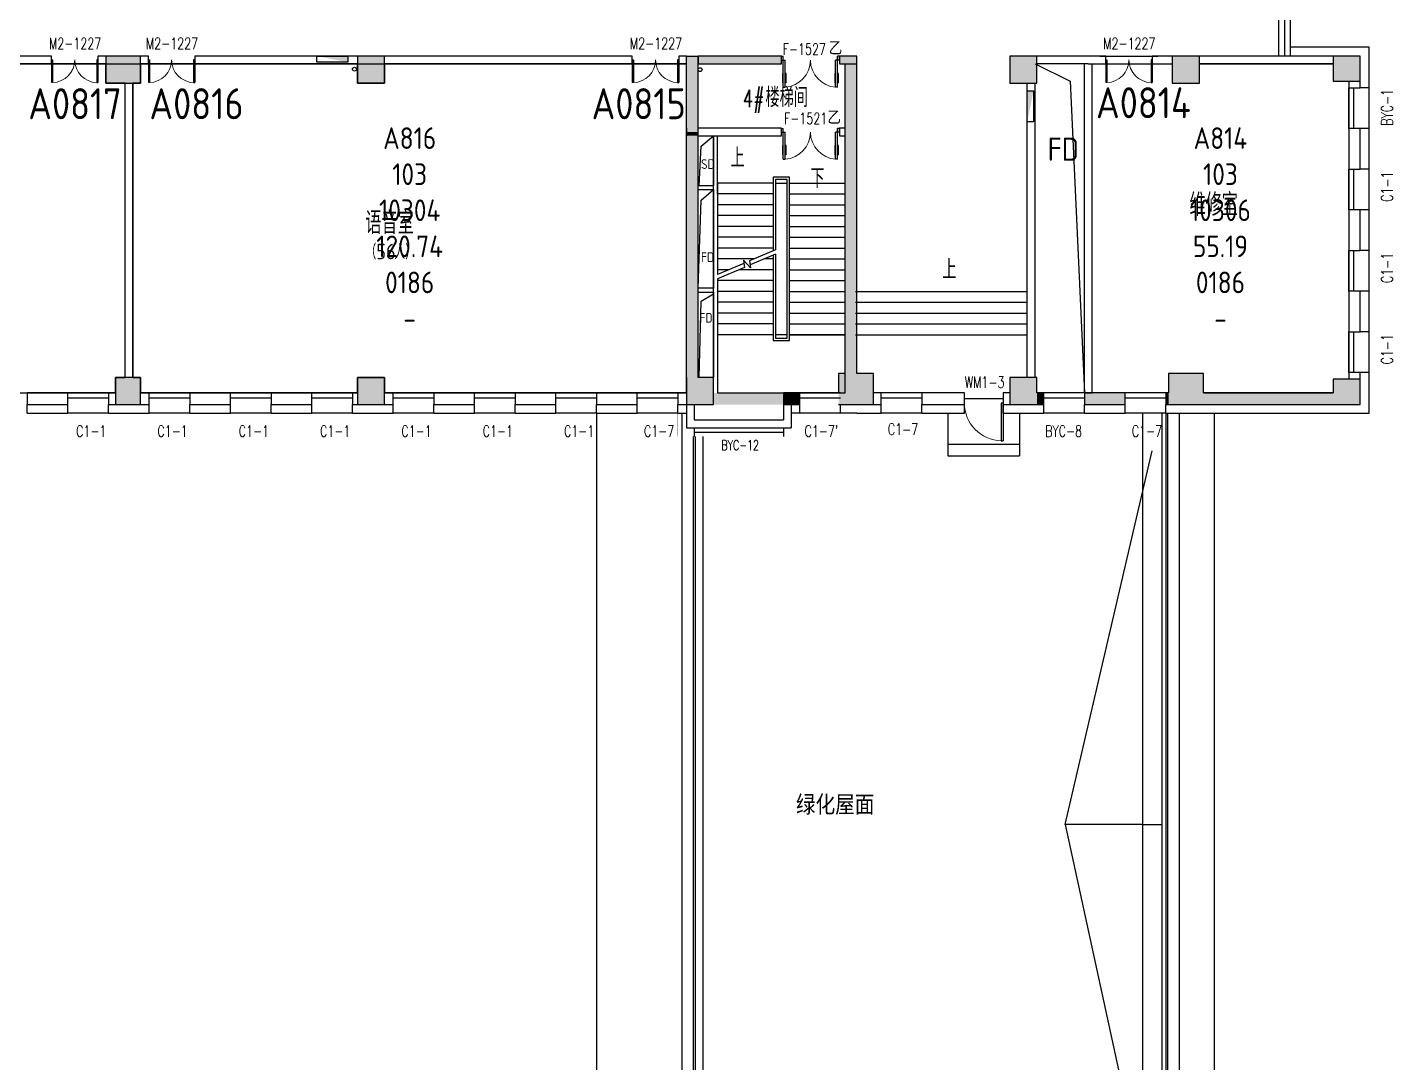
# Model space of a CAD drawing. Extents: x 1136392 to 1212190, y 313528 to 416301.
# Drawn here: x 1176928 to 1212190, y 366664 to 393407 of the extents above; entities that cross this region are included whole.
import ezdxf
from ezdxf.enums import TextEntityAlignment as Align

# ---------------------------------------------------------------- set-up
doc = ezdxf.new("R2010")
doc.units = 0
doc.header["$LTSCALE"] = 1000
doc.header["$MEASUREMENT"] = 0
for name, color, linetype in [('body', 30, 'Continuous'), ('name', 1, 'Continuous'), ('RM$', 5, 'Continuous'), ('RM$TXT', 5, 'Continuous'), ('消防', 222, 'Continuous')]:
    doc.layers.add(name, color=color, linetype=linetype)
doc.styles.add('-宋体', font='GBENOR.shx', dxfattribs={"bigfont": 'GBCBIG.shx'})
doc.styles.add('_TCH_DIM', font='SIMPLEX', dxfattribs={"bigfont": 'GBCBIG'})
doc.styles.add('_TCH_WINDOW', font='txt.shx', dxfattribs={"height": 3.5, "bigfont": 'hztxt.shx'})
doc.styles.get("Standard").update_dxf_attribs({"font": 'gbenor.shx', "bigfont": 'gbcbig.shx'})

# ---------------------------------------------------------------- blocks, each defined once
blk = doc.blocks.new('cde')
at = {"layer": '消防'}
blk.add_hatch(color=256, dxfattribs=at).paths.add_polyline_path([(-873427, -271674), (-874227, -271674), (-873427, -271834)])
blk.add_lwpolyline([(-874227, -271674), (-873427, -271674), (-873427, -271834), (-874227, -271834)], close=True, dxfattribs=at)
blk = doc.blocks.new('fw1')
at = {"layer": 'body'}
for p, q in [((2130576, 441599), (2130896, 441870)), ((2130523, 440580), (2130576, 441599)), ((2130896, 440580), (2130496, 440580)), ((2130576, 440209), (2130896, 440480)), ((2130497, 437930), (2130576, 440209)), ((2130523, 435630), (2130576, 437595)), ((2130576, 437595), (2130896, 437790)), ((2130897, 435630), (2130497, 435630)), ((2130897, 435630), (2130497, 435630))]:
    blk.add_line(p, q, dxfattribs=at)
for points in [[(2130496, 441870), (2130896, 441870), (2130896, 440580), (2130496, 440580)], [(2130496, 440480), (2130896, 440480), (2130896, 437930), (2130497, 437930)], [(2130497, 437830), (2130896, 437830), (2130896, 435630), (2130497, 435630)]]:
    blk.add_lwpolyline(points, close=True, dxfattribs=at)
at = {"layer": 'name', "style": '-宋体'}
for s, p in [('SD', (2130570, 441014)), ('FD', (2130570, 438610)), ('FD', (2130531, 437042))]:
    blk.add_text(s, height=250, dxfattribs=at).set_placement(p)
blk = doc.blocks.new('$WINLIB2D$00000004')
for p, q in [((-0.5, 0.5), (0.5, 0.5)), ((-0.5, 0.241), (0.5, 0.241)), ((-0.5, -0.5), (0.5, -0.5))]:
    blk.add_line(p, q)
blk = doc.blocks.new('$DorLib2D$00000002')
for p, q in [((-0.5, 0), (-0.5, 0.4875)), ((-0.475, 0.4875), (-0.5, 0.4875)), ((-0.475, 0), (-0.475, 0.4875)), ((0.475, 0), (0.475, 0.4875)), ((0.475, 0.4875), (0.5, 0.4875)), ((0.5, 0), (0.5, 0.4875)), ((-0.5, 0), (-0.475, 0)), ((0.5, 0), (0.475, 0))]:
    blk.add_line(p, q)
at = {"lineweight": 13}
for centre, start, end in [((-0.4875, 0), 0, 88.53072), ((0.4875, 0), 91.46928, 180)]:
    blk.add_arc(centre, 0.4875, start, end, dxfattribs=at)
blk = doc.blocks.new('$DorLib2D$00000001')
for p, q in [((0.45, 0.975), (0.5, 0.975)), ((0.45, 0), (0.45, 0.975)), ((0.5, 0), (0.5, 0.975)), ((0.5, 0), (0.45, 0))]:
    blk.add_line(p, q)
at = {"lineweight": 13}
blk.add_arc((0.475, 0), 0.975, 91.4693, 180, dxfattribs=at)
blk = doc.blocks.new('$DorLib2D$00000011')
for p, q in [((-0.467, 0.471), (-0.467, -0.062)), ((-0.467, 0.471), (-0.433, 0.471)), ((-0.433, 0.471), (-0.433, 0.004)), ((0.433, 0.471), (0.433, 0.004)), ((0.467, 0.471), (0.433, 0.471)), ((0.467, 0.471), (0.467, -0.062)), ((-0.483, 0.396), (-0.467, 0.396)), ((-0.417, 0.396), (-0.433, 0.396)), ((0.417, 0.396), (0.433, 0.396)), ((0.483, 0.396), (0.467, 0.396)), ((-0.5, 0.004), (-0.433, 0.004)), ((-0.5, 0.004), (-0.5, -0.062)), ((-0.483, 0.235), (-0.467, 0.235)), ((-0.417, 0.235), (-0.433, 0.235)), ((0.417, 0.235), (0.433, 0.235)), ((0.5, 0.004), (0.433, 0.004)), ((0.483, 0.235), (0.467, 0.235)), ((0.5, 0.004), (0.5, -0.062)), ((-0.5, -0.062), (-0.467, -0.062)), ((0.5, -0.062), (0.467, -0.062))]:
    blk.add_line(p, q)
at = {"lineweight": 13}
for p, q in [((-0.483, 0.396), (-0.483, 0.235)), ((-0.417, 0.396), (-0.417, 0.235)), ((0.417, 0.396), (0.417, 0.235)), ((0.483, 0.396), (0.483, 0.235))]:
    blk.add_line(p, q, dxfattribs=at)
for centre, start, end in [((-0.467, 0.004), 0, 85.904), ((0.467, 0.004), 94.096, 180)]:
    blk.add_arc(centre, 0.467, start, end, dxfattribs=at)

msp = doc.modelspace()

# ---------------------------------------------------------------- hatches: boundary and pattern name
at = {"layer": 'body'}
for points in [[(1178953, 391964), (1179853, 391964), (1179853, 392664), (1178953, 392664)], [(1185453, 391964), (1186153, 391964), (1186153, 392664), (1185453, 392664)], [(1193953, 390704), (1194253, 390704), (1194253, 392664), (1193953, 392664)], [(1194253, 392464), (1196403, 392464), (1196403, 392664), (1194253, 392664)], [(1198353, 392664), (1197903, 392664), (1197903, 392464), (1198353, 392464)], [(1198053, 384465), (1198353, 384465), (1198353, 392464), (1198053, 392464)], [(1202303, 391964), (1203003, 391964), (1203003, 392664), (1202303, 392664)], [(1206494, 391964), (1207203, 391964), (1207203, 392664), (1206494, 392664)], [(1210653, 392015), (1211353, 392015), (1211353, 392664), (1210653, 392664)], [(1193953, 390604), (1194253, 390604), (1194253, 390704), (1193953, 390704)], [(1193953, 384364), (1194253, 384364), (1194253, 390604), (1193953, 390604)], [(1179203, 383664), (1179853, 383664), (1179853, 384364), (1179203, 384364)], [(1185453, 383664), (1186153, 383664), (1186153, 384364), (1185453, 384364)], [(1193953, 383664), (1194653, 383664), (1194653, 384364), (1193953, 384364)], [(1197878, 383664), (1198778, 383664), (1198778, 384465), (1197878, 384465)], [(1202303, 383664), (1203003, 383664), (1203003, 384364), (1202303, 384364)], [(1206403, 383664), (1207303, 383664), (1207303, 384465), (1206403, 384465)], [(1210653, 383664), (1211353, 383664), (1211353, 384315), (1210653, 384315)], [(1196453, 383964), (1194553, 383964), (1194553, 383664), (1196453, 383664)], [(1196453, 383665), (1196878, 383665), (1196878, 383965), (1196453, 383965)], [(1203003, 383965), (1203003, 383664), (1203178, 383664), (1203178, 383965)], [(1204228, 383664), (1205278, 383664), (1205278, 383965), (1204228, 383965)], [(1206403, 383664), (1206403, 383965), (1206328, 383965), (1206328, 383664)], [(1210653, 383664), (1210653, 383965), (1207303, 383965), (1207303, 383664)]]:
    msp.add_hatch(color=256, dxfattribs=at).paths.add_polyline_path(points)

# ---------------------------------------------------------------- linework, layer by layer
for p, q in [((1209253, 392664), (1209253, 395065)), ((1209403, 392664), (1209403, 395065)), ((1209553, 392664), (1209553, 395065)), ((1211578, 392890), (1209553, 392890)), ((1211578, 391840), (1211578, 392890)), ((1177553, 392664), (1171503, 392664)), ((1171503, 392464), (1177553, 392464)), ((1177553, 392464), (1177553, 392664)), ((1178953, 392664), (1178753, 392664)), ((1178753, 392664), (1178753, 392464)), ((1178753, 392464), (1178953, 392464)), ((1179853, 392664), (1178953, 392664)), ((1178953, 392664), (1178953, 391964)), ((1180054, 392664), (1179853, 392664)), ((1179853, 391964), (1179853, 392664)), ((1179853, 392464), (1180054, 392464)), ((1180054, 392464), (1180054, 392664)), ((1185453, 392664), (1181254, 392664)), ((1181254, 392664), (1181254, 392464)), ((1181254, 392464), (1185453, 392464)), ((1186153, 392664), (1185453, 392664)), ((1185453, 392664), (1185453, 391964)), ((1192553, 392664), (1186153, 392664)), ((1186153, 391964), (1186153, 392664)), ((1186153, 392464), (1192553, 392464)), ((1192553, 392464), (1192553, 392664)), ((1193953, 392664), (1193753, 392664)), ((1193753, 392664), (1193753, 392464)), ((1193753, 392464), (1193953, 392464)), ((1193953, 392464), (1193953, 392664)), ((1193953, 390704), (1193953, 392664)), ((1193953, 392664), (1194253, 392664)), ((1194253, 390704), (1194253, 392664)), ((1196403, 392664), (1194253, 392664)), ((1194253, 392664), (1194253, 392464)), ((1194253, 392464), (1196403, 392464)), ((1196403, 392464), (1196403, 392664)), ((1198353, 392664), (1197903, 392664)), ((1197903, 392664), (1197903, 392464)), ((1197903, 392464), (1198353, 392464)), ((1198053, 384465), (1198053, 392464)), ((1198053, 392464), (1198353, 392464)), ((1198353, 392464), (1198353, 392664)), ((1198353, 384465), (1198353, 392464)), ((1203003, 392664), (1202303, 392664)), ((1202303, 392664), (1202303, 391964)), ((1202953, 392464), (1203862, 392019)), ((1204328, 392664), (1203003, 392664)), ((1203003, 391964), (1203003, 392664)), ((1204328, 392464), (1203003, 392464)), ((1204228, 383965), (1204228, 392464)), ((1204778, 392664), (1204328, 392664)), ((1204328, 392464), (1204778, 392464)), ((1204428, 383965), (1204428, 392464)), ((1204778, 392464), (1204778, 392664)), ((1206494, 392664), (1205978, 392664)), ((1205978, 392664), (1205978, 392464)), ((1205978, 392464), (1206494, 392464)), ((1207203, 392664), (1206494, 392664)), ((1206494, 392664), (1206494, 391964)), ((1209253, 392664), (1207203, 392664)), ((1207203, 391964), (1207203, 392664)), ((1209253, 392464), (1207203, 392464)), ((1210653, 392664), (1209253, 392664)), ((1210653, 392464), (1209253, 392464)), ((1211353, 392664), (1210653, 392664)), ((1210653, 392664), (1210653, 392015)), ((1211353, 392015), (1211353, 392664)), ((1178953, 391964), (1179853, 391964)), ((1179453, 384364), (1179453, 391964)), ((1179653, 384364), (1179653, 391964)), ((1185453, 391964), (1186153, 391964)), ((1202303, 391964), (1203003, 391964)), ((1202753, 384364), (1202753, 391964)), ((1202953, 384364), (1202953, 391964)), ((1203862, 392019), (1204228, 383965)), ((1206494, 391964), (1207203, 391964)), ((1210653, 392015), (1211353, 392015)), ((1211053, 392015), (1211053, 391840)), ((1211053, 391840), (1211353, 391840)), ((1211353, 391840), (1211353, 392015)), ((1211578, 391840), (1211353, 391840)), ((1193953, 390804), (1193953, 390804)), ((1193953, 390804), (1193953, 390604)), ((1193953, 390604), (1193953, 390704)), ((1196403, 390804), (1194253, 390804)), ((1194253, 390604), (1194253, 390704)), ((1196403, 390604), (1196403, 390804)), ((1198053, 390804), (1197903, 390804)), ((1197903, 390804), (1197903, 390604)), ((1198053, 390604), (1198053, 390804)), ((1211353, 390790), (1211053, 390790)), ((1211053, 390790), (1211053, 389740)), ((1211353, 389740), (1211353, 390790)), ((1211578, 390790), (1211353, 390790)), ((1211578, 389740), (1211578, 390790)), ((1193953, 384364), (1193953, 390604)), ((1193953, 390604), (1193953, 390604)), ((1194253, 384364), (1194253, 390604)), ((1194253, 390604), (1196403, 390604)), ((1194653, 383965), (1194653, 390604)), ((1194753, 389104), (1194753, 390604)), ((1194753, 389104), (1194753, 390604)), ((1197903, 390604), (1198053, 390604)), ((1211053, 389740), (1211353, 389740)), ((1211578, 389740), (1211353, 389740)), ((1194753, 389384), (1194753, 387020)), ((1196193, 389384), (1194753, 389384)), ((1196613, 389534), (1196193, 389534)), ((1196193, 389534), (1196193, 387632)), ((1196553, 389474), (1196253, 389474)), ((1196253, 389474), (1196253, 387658)), ((1196253, 389384), (1196253, 387658)), ((1196253, 389384), (1196553, 389384)), ((1196553, 385374), (1196553, 389474)), ((1196553, 385464), (1196553, 389384)), ((1196613, 385314), (1196613, 389534)), ((1196613, 389384), (1198053, 389384)), ((1198053, 385464), (1198053, 389384)), ((1196193, 389104), (1194753, 389104)), ((1196613, 389104), (1198053, 389104)), ((1196193, 388824), (1194753, 388824)), ((1196613, 388824), (1198053, 388824)), ((1211353, 388690), (1211053, 388690)), ((1211053, 388690), (1211053, 387640)), ((1211353, 387640), (1211353, 388690)), ((1211578, 388690), (1211353, 388690)), ((1211578, 387640), (1211578, 388690)), ((1196193, 388544), (1194753, 388544)), ((1196193, 388264), (1194753, 388264)), ((1196613, 388544), (1198053, 388544)), ((1196613, 388264), (1198053, 388264)), ((1196193, 387984), (1194753, 387984)), ((1196613, 387984), (1198053, 387984)), ((1196193, 387704), (1194753, 387704)), ((1196253, 387658), (1195579, 387371)), ((1196253, 387549), (1195593, 387268)), ((1196193, 387523), (1196193, 385314)), ((1196253, 387549), (1196253, 385464)), ((1196253, 387549), (1196253, 385374)), ((1196613, 387704), (1198053, 387704)), ((1211053, 387640), (1211353, 387640)), ((1211578, 387640), (1211353, 387640)), ((1195705, 387424), (1194753, 387424)), ((1195432, 387308), (1194753, 387020)), ((1195446, 387206), (1194753, 386911)), ((1195604, 387194), (1195420, 387391)), ((1195420, 387391), (1195446, 387206)), ((1195579, 387371), (1195604, 387194)), ((1196193, 387424), (1195961, 387424)), ((1196613, 387424), (1198053, 387424)), ((1195046, 387144), (1194753, 387144)), ((1194753, 386911), (1194753, 385464)), ((1196193, 386864), (1194753, 386864)), ((1196193, 387144), (1195302, 387144)), ((1196613, 387144), (1198053, 387144)), ((1196613, 386864), (1198053, 386864)), ((1196193, 386584), (1194753, 386584)), ((1196613, 386584), (1198053, 386584)), ((1198318, 386585), (1202753, 386585)), ((1211353, 386590), (1211053, 386590)), ((1211053, 386590), (1211053, 385540)), ((1211353, 385540), (1211353, 386590)), ((1211578, 386590), (1211353, 386590)), ((1211578, 385540), (1211578, 386590)), ((1196193, 386304), (1194753, 386304)), ((1196613, 386304), (1198053, 386304)), ((1198318, 386305), (1202753, 386305)), ((1196193, 386024), (1194753, 386024)), ((1196613, 386024), (1198053, 386024)), ((1198318, 386025), (1202753, 386025)), ((1196193, 385744), (1194753, 385744)), ((1196193, 385464), (1194753, 385464)), ((1194753, 385464), (1194753, 383964)), ((1196193, 385464), (1194753, 385464)), ((1196553, 385464), (1196253, 385464)), ((1196613, 385744), (1198053, 385744)), ((1196613, 385464), (1198053, 385464)), ((1198053, 385464), (1196613, 385464)), ((1198053, 383964), (1198053, 385464)), ((1198318, 385745), (1202753, 385745)), ((1198318, 385465), (1202753, 385465)), ((1211053, 385540), (1211353, 385540)), ((1211578, 385540), (1211353, 385540)), ((1196193, 385314), (1196613, 385314)), ((1196253, 385374), (1196553, 385374)), ((1179853, 384364), (1179203, 384364)), ((1179203, 384364), (1179203, 383664)), ((1179853, 383664), (1179853, 384364)), ((1186153, 384364), (1185453, 384364)), ((1185453, 384364), (1185453, 383664)), ((1186153, 383664), (1186153, 384364)), ((1193953, 384364), (1193953, 383664)), ((1194653, 384364), (1194253, 384364)), ((1194653, 383664), (1194653, 384364)), ((1198053, 384465), (1197878, 384465)), ((1197878, 384465), (1197878, 383965)), ((1198778, 384465), (1198353, 384465)), ((1198778, 383664), (1198778, 384465)), ((1203003, 384364), (1202303, 384364)), ((1202303, 384364), (1202303, 383664)), ((1203003, 383965), (1203003, 384364)), ((1207303, 384465), (1206403, 384465)), ((1206403, 384465), (1206403, 383965)), ((1207303, 383965), (1207303, 384465)), ((1211353, 384490), (1211053, 384490)), ((1211053, 384490), (1211053, 384315)), ((1211353, 384315), (1211353, 384490)), ((1211578, 384490), (1211353, 384490)), ((1211578, 383440), (1211578, 384490)), ((1211353, 384315), (1210653, 384315)), ((1210653, 384315), (1210653, 383965)), ((1211353, 383664), (1211353, 384315)), ((1177978, 383965), (1176928, 383965)), ((1176928, 383965), (1176928, 383664)), ((1176928, 383664), (1177978, 383664)), ((1176928, 383440), (1176928, 383664)), ((1177978, 383664), (1177978, 383965)), ((1177978, 383440), (1177978, 383664)), ((1179203, 383965), (1179028, 383965)), ((1179028, 383965), (1179028, 383664)), ((1179028, 383664), (1179203, 383664)), ((1179028, 383440), (1179028, 383664)), ((1179203, 383664), (1179853, 383664)), ((1180078, 383965), (1179853, 383965)), ((1179853, 383664), (1180078, 383664)), ((1180078, 383664), (1180078, 383965)), ((1180078, 383440), (1180078, 383664)), ((1182178, 383965), (1181128, 383965)), ((1181128, 383965), (1181128, 383664)), ((1181128, 383664), (1182178, 383664)), ((1181128, 383440), (1181128, 383664)), ((1182178, 383664), (1182178, 383965)), ((1182178, 383440), (1182178, 383664)), ((1184278, 383965), (1183228, 383965)), ((1183228, 383965), (1183228, 383664)), ((1183228, 383664), (1184278, 383664)), ((1183228, 383440), (1183228, 383664)), ((1184278, 383664), (1184278, 383965)), ((1184278, 383440), (1184278, 383664)), ((1185453, 383965), (1185328, 383965)), ((1185328, 383965), (1185328, 383664)), ((1185328, 383664), (1185453, 383664)), ((1185328, 383440), (1185328, 383664)), ((1185453, 383664), (1186153, 383664)), ((1186378, 383965), (1186153, 383965)), ((1186153, 383664), (1186378, 383664)), ((1186378, 383664), (1186378, 383965)), ((1186378, 383440), (1186378, 383664)), ((1188478, 383965), (1187428, 383965)), ((1187428, 383965), (1187428, 383664)), ((1187428, 383664), (1188478, 383664)), ((1187428, 383440), (1187428, 383664)), ((1188478, 383664), (1188478, 383965)), ((1188478, 383440), (1188478, 383664)), ((1190578, 383965), (1189528, 383965)), ((1189528, 383965), (1189528, 383664)), ((1189528, 383664), (1190578, 383664)), ((1189528, 383440), (1189528, 383664)), ((1190578, 383664), (1190578, 383965)), ((1190578, 383440), (1190578, 383664)), ((1192678, 383965), (1191628, 383965)), ((1191628, 383965), (1191628, 383664)), ((1191628, 383664), (1192678, 383664)), ((1191628, 383440), (1191628, 383664)), ((1192678, 383664), (1192678, 383965)), ((1192678, 383440), (1192678, 383664)), ((1193953, 383965), (1193728, 383965)), ((1193728, 383965), (1193728, 383664)), ((1193728, 383664), (1193953, 383664)), ((1193728, 383440), (1193728, 383664)), ((1193953, 383664), (1193953, 383065)), ((1193953, 383664), (1194653, 383664)), ((1194153, 383664), (1194153, 383265)), ((1194753, 383964), (1198053, 383964)), ((1196878, 383965), (1196453, 383965)), ((1196453, 383965), (1196453, 383665)), ((1196453, 383665), (1196878, 383665)), ((1196453, 383665), (1196453, 383265)), ((1196653, 383665), (1196653, 383065)), ((1196878, 383665), (1196878, 383965)), ((1196878, 383440), (1196878, 383665)), ((1197878, 383664), (1198778, 383664)), ((1197878, 383665), (1197878, 383664)), ((1197928, 383440), (1197928, 383664)), ((1198978, 383965), (1198778, 383965)), ((1198778, 383664), (1198978, 383664)), ((1198978, 383664), (1198978, 383965)), ((1198978, 383440), (1198978, 383664)), ((1201128, 383965), (1200028, 383965)), ((1200028, 383965), (1200028, 383664)), ((1200028, 383664), (1201128, 383664)), ((1200028, 383440), (1200028, 383664)), ((1201128, 383664), (1201128, 383965)), ((1201128, 383815), (1202128, 383815)), ((1201128, 383440), (1201128, 383664)), ((1202303, 383965), (1202128, 383965)), ((1202128, 383965), (1202128, 383664)), ((1202128, 383664), (1202303, 383664)), ((1202128, 383440), (1202128, 383664)), ((1202303, 383664), (1202303, 383664)), ((1202303, 383664), (1203003, 383664)), ((1203178, 383965), (1203003, 383965)), ((1203003, 383664), (1203178, 383664)), ((1203178, 383664), (1203178, 383965)), ((1203178, 383440), (1203178, 383664)), ((1204228, 383965), (1204428, 383965)), ((1205278, 383965), (1204228, 383965)), ((1204228, 383965), (1204228, 383664)), ((1204228, 383664), (1205278, 383664)), ((1204228, 383440), (1204228, 383664)), ((1205278, 383664), (1205278, 383965)), ((1205278, 383440), (1205278, 383664)), ((1206403, 383965), (1206328, 383965)), ((1206328, 383965), (1206328, 383664)), ((1206328, 383664), (1206403, 383664)), ((1206328, 383440), (1206328, 383664)), ((1206403, 383664), (1206403, 383664)), ((1206403, 383664), (1207303, 383664)), ((1207303, 383965), (1210653, 383965)), ((1207303, 383664), (1207303, 383664)), ((1207303, 383664), (1210653, 383664)), ((1210653, 383664), (1211353, 383664)), ((1176928, 383440), (1177978, 383440)), ((1179028, 383440), (1179553, 383440)), ((1179253, 383440), (1180078, 383440)), ((1181128, 383440), (1182178, 383440)), ((1183228, 383440), (1184278, 383440)), ((1185328, 383440), (1186003, 383440)), ((1186003, 383440), (1186378, 383440)), ((1187428, 383440), (1188478, 383440)), ((1189528, 383440), (1190578, 383440)), ((1191628, 383440), (1191628, 342265)), ((1191628, 383440), (1192678, 383440)), ((1193728, 383440), (1193953, 383440)), ((1193828, 383440), (1193828, 343090)), ((1196878, 383440), (1196653, 383440)), ((1198353, 383440), (1197928, 383440)), ((1198353, 383440), (1198978, 383440)), ((1200028, 383440), (1201128, 383440)), ((1200703, 383440), (1200703, 382340)), ((1202128, 383440), (1203003, 383440)), ((1202553, 383440), (1202553, 382340)), ((1202653, 383440), (1203178, 383440)), ((1204228, 383440), (1205278, 383440)), ((1205728, 383440), (1205728, 362440)), ((1206228, 383440), (1206228, 362440)), ((1206328, 383440), (1206328, 362440)), ((1206328, 383440), (1206853, 383440)), ((1206378, 383440), (1206378, 362440)), ((1206678, 383440), (1206678, 362440)), ((1206853, 383440), (1211578, 383440)), ((1207578, 383440), (1207578, 361240)), ((1193953, 383065), (1196653, 383065)), ((1194153, 383265), (1196453, 383265)), ((1194153, 383065), (1194153, 382840)), ((1194153, 382952), (1196453, 382946)), ((1196453, 383052), (1196453, 382840)), ((1194128, 382840), (1194128, 343090)), ((1194178, 382840), (1194178, 343090)), ((1194378, 382840), (1194378, 343090)), ((1200703, 382640), (1202553, 382640)), ((1200703, 382340), (1202553, 382340)), ((1203728, 372815), (1205978, 382465)), ((1205728, 372815), (1203728, 372815)), ((1203728, 372815), (1205728, 363616)), ((1205728, 372815), (1206228, 372815))]:
    msp.add_line(p, q, dxfattribs=at)
for points in [[(1200717, 386653, 0, 0, 0), (1200717, 385403, 120, 0, 0), (1200717, 384953, 0, 0, 0)], [(1201445, 383422, 0, 0, 0), (1201445, 382530, 120, 0, 0), (1201445, 382080, 0, 0, 0)]]:
    msp.add_lwpolyline(points, format="xyseb", dxfattribs=at)
at = {"layer": 'body', "const_width": 1}
msp.add_lwpolyline([(1193728, 383440), (1193728, 382840), (1196878, 382840), (1196878, 383440)], dxfattribs=at)
at = {"layer": 'RM$'}
for points in [[(1179453, 391964), (1178953, 391964), (1178953, 392464), (1171503, 392464), (1171503, 391964), (1170803, 391964), (1170803, 392464), (1163103, 392464), (1163103, 391964), (1162853, 391964), (1162853, 384364), (1163103, 384364), (1163103, 383965), (1170803, 383965), (1170803, 384364), (1171503, 384364), (1171503, 383965), (1179203, 383965), (1179203, 384364), (1179453, 384364)], [(1179853, 391964), (1179653, 391964), (1179653, 384364), (1179853, 384364), (1179853, 383965), (1185453, 383965), (1185453, 384364), (1186153, 384364), (1186153, 383965), (1193953, 383965), (1193953, 392464), (1186153, 392464), (1186153, 391964), (1185453, 391964), (1185453, 392464), (1179853, 392464)], [(1204428, 392464), (1206494, 392464), (1206494, 391964), (1207203, 391964), (1207203, 392464), (1210653, 392464), (1210653, 392015), (1211053, 392015), (1211053, 384315), (1210653, 384315), (1210653, 383965), (1207303, 383965), (1207303, 384465), (1206403, 384465), (1206403, 383965), (1204428, 383965)]]:
    msp.add_lwpolyline(points, close=True, dxfattribs=at)
at = {"layer": '消防'}
for p, q in [((1139553, 392464), (1193753, 392464)), ((1204628, 392665), (1206128, 392665))]:
    msp.add_line(p, q, dxfattribs=at)
at = {"layer": '消防', "linetype": 'Continuous'}
for centre in [(1185376, 392325), (1194303, 392314)]:
    msp.add_circle(centre, 50, dxfattribs=at)

# ---------------------------------------------------------------- block references
at = {"layer": 'body'}
ref = msp.add_blockref('$DorLib2D$00000002', (1178153, 392564), dxfattribs=dict(at, xscale=1200, yscale=-1200, zscale=-1200))
ref.add_attrib('A', 'M2-1227', (1177488, 392840), dxfattribs={"height": 297.5, "style": '_TCH_WINDOW', "width": 0.705882})
ref = msp.add_blockref('$DorLib2D$00000002', (1180654, 392564), dxfattribs=dict(at, xscale=-1200, yscale=-1200, zscale=1200))
ref.add_attrib('A', 'M2-1227', (1179989, 392840), dxfattribs={"height": 297.5, "style": '_TCH_WINDOW', "width": 0.705882})
ref = msp.add_blockref('$DorLib2D$00000002', (1193153, 392564), dxfattribs=dict(at, xscale=1200, yscale=-1200, zscale=-1200))
ref.add_attrib('A', 'M2-1227', (1192488, 392840), dxfattribs={"height": 297.5, "style": '_TCH_WINDOW', "width": 0.705882})
ref = msp.add_blockref('$DorLib2D$00000002', (1205378, 392564), dxfattribs=dict(at, xscale=-1200, yscale=-1200, zscale=1200, rotation=6.614708780716683e-10))
ref.add_attrib('A', 'M2-1227', (1204713, 392840), dxfattribs={"height": 297.5, "style": '_TCH_WINDOW', "width": 0.705882})
at = {"layer": 'body', "xscale": 1500, "yscale": 1500, "zscale": 1500, "rotation": 179.9999999999854}
msp.add_blockref('$DorLib2D$00000011', (1197153, 392564), dxfattribs=at)
at = {"layer": 'body'}
ref = msp.add_blockref('$WINLIB2D$00000004', (1211316, 391315), dxfattribs=dict(at, xscale=1050, yscale=525, zscale=1050, rotation=90))
ref.add_attrib('A', 'BYC-1', (1212190, 390860), dxfattribs={"height": 297.5, "rotation": 90, "style": '_TCH_WINDOW', "width": 0.705882})
at = {"layer": 'body', "xscale": -1500, "yscale": -1500, "zscale": -1500}
msp.add_blockref('$DorLib2D$00000011', (1197153, 390704), dxfattribs=at)
at = {"layer": 'body'}
msp.add_blockref('fw1', (-936243, -51265), dxfattribs=at)
ref = msp.add_blockref('$WINLIB2D$00000004', (1211316, 389215), dxfattribs=dict(at, xscale=1050, yscale=525, zscale=1050, rotation=90))
ref.add_attrib('A', 'C1-1', (1212190, 388900), dxfattribs={"height": 297.5, "rotation": 90, "style": '_TCH_WINDOW', "width": 0.705882})
ref = msp.add_blockref('$WINLIB2D$00000004', (1211316, 387115), dxfattribs=dict(at, xscale=1050, yscale=525, zscale=1050, rotation=90))
ref.add_attrib('A', 'C1-1', (1212190, 386800), dxfattribs={"height": 297.5, "rotation": 90, "style": '_TCH_WINDOW', "width": 0.705882})
ref = msp.add_blockref('$WINLIB2D$00000004', (1211316, 385015), dxfattribs=dict(at, xscale=1050, yscale=525, zscale=1050, rotation=90))
ref.add_attrib('A', 'C1-1', (1212190, 384700), dxfattribs={"height": 297.5, "rotation": 90, "style": '_TCH_WINDOW', "width": 0.705882})
ref = msp.add_blockref('$DorLib2D$00000001', (1201628, 383702), dxfattribs=dict(at, xscale=1000, yscale=-1000, zscale=1000))
ref.add_attrib('A', 'WM1-3', (1201138, 384091), dxfattribs={"height": 297.5, "style": '_TCH_WINDOW', "width": 0.705882})
ref = msp.add_blockref('$WINLIB2D$00000004', (1178503, 383702), dxfattribs=dict(at, xscale=-1050, yscale=525, zscale=-1050))
ref.add_attrib('A', 'C1-1', (1178188, 382828), dxfattribs={"height": 297.5, "style": '_TCH_WINDOW', "width": 0.705882})
ref = msp.add_blockref('$WINLIB2D$00000004', (1180603, 383702), dxfattribs=dict(at, xscale=-1050, yscale=525, zscale=-1050))
ref.add_attrib('A', 'C1-1', (1180288, 382828), dxfattribs={"height": 297.5, "style": '_TCH_WINDOW', "width": 0.705882})
ref = msp.add_blockref('$WINLIB2D$00000004', (1182703, 383702), dxfattribs=dict(at, xscale=-1050, yscale=525, zscale=-1050))
ref.add_attrib('A', 'C1-1', (1182388, 382828), dxfattribs={"height": 297.5, "style": '_TCH_WINDOW', "width": 0.705882})
ref = msp.add_blockref('$WINLIB2D$00000004', (1184803, 383702), dxfattribs=dict(at, xscale=-1050, yscale=525, zscale=-1050))
ref.add_attrib('A', 'C1-1', (1184488, 382828), dxfattribs={"height": 297.5, "style": '_TCH_WINDOW', "width": 0.705882})
ref = msp.add_blockref('$WINLIB2D$00000004', (1186903, 383702), dxfattribs=dict(at, xscale=-1050, yscale=525, zscale=-1050, rotation=359.9999999999992))
ref.add_attrib('A', 'C1-1', (1186588, 382828), dxfattribs={"height": 297.5, "style": '_TCH_WINDOW', "width": 0.705882})
ref = msp.add_blockref('$WINLIB2D$00000004', (1189003, 383702), dxfattribs=dict(at, xscale=-1050, yscale=525, zscale=-1050, rotation=359.9999999999992))
ref.add_attrib('A', 'C1-1', (1188688, 382828), dxfattribs={"height": 297.5, "style": '_TCH_WINDOW', "width": 0.705882})
ref = msp.add_blockref('$WINLIB2D$00000004', (1191103, 383702), dxfattribs=dict(at, xscale=-1050, yscale=525, zscale=-1050, rotation=359.9999999999992))
ref.add_attrib('A', 'C1-1', (1190788, 382828), dxfattribs={"height": 297.5, "style": '_TCH_WINDOW', "width": 0.705882})
ref = msp.add_blockref('$WINLIB2D$00000004', (1193203, 383702), dxfattribs=dict(at, xscale=-1050, yscale=525, zscale=-1050, rotation=359.9999999999992))
ref.add_attrib('A', 'C1-7', (1192853, 382828), dxfattribs={"height": 297.5, "style": '_TCH_WINDOW', "width": 0.705882})
ref = msp.add_blockref('$WINLIB2D$00000004', (1197403, 383702), dxfattribs=dict(at, xscale=1050, yscale=-525, zscale=1050, rotation=180))
ref.add_attrib('A', "C1-7'", (1197001, 382828), dxfattribs={"height": 297.5, "style": '_TCH_WINDOW', "width": 0.705882})
ref = msp.add_blockref('$WINLIB2D$00000004', (1199503, 383702), dxfattribs=dict(at, xscale=-1050, yscale=525, zscale=-1050))
ref.add_attrib('A', 'C1-7', (1199153, 382878), dxfattribs={"height": 297.5, "style": '_TCH_WINDOW', "width": 0.705882})
ref = msp.add_blockref('$WINLIB2D$00000004', (1203703, 383702), dxfattribs=dict(at, xscale=-1050, yscale=525, zscale=-1050, rotation=1.588126529961591e-12))
ref.add_attrib('A', 'BYC-8', (1203213, 382828), dxfattribs={"height": 297.5, "style": '_TCH_WINDOW', "width": 0.705882})
ref = msp.add_blockref('$WINLIB2D$00000004', (1205803, 383702), dxfattribs=dict(at, xscale=-1050, yscale=525, zscale=-1050, rotation=1.588126529961591e-12))
ref.add_attrib('A', 'C1-7', (1205453, 382828), dxfattribs={"height": 297.5, "style": '_TCH_WINDOW', "width": 0.705882})
at = {"layer": '消防'}
msp.add_blockref('cde', (2058630, 664339), dxfattribs=at)
at = {"layer": '消防', "rotation": 90}
msp.add_blockref('cde', (931079, 1265191), dxfattribs=at)

# ---------------------------------------------------------------- texts
at = {"layer": 'body', "style": '_TCH_WINDOW', "width": 0.705882}
msp.add_text('F-1527', height=297.5, rotation=360, dxfattribs=at).set_placement((1196436, 392695))
at = {"layer": 'body', "style": '_TCH_WINDOW'}
msp.add_text('乙', height=350, rotation=360, dxfattribs=at).set_placement((1197626, 392695))
at = {"layer": 'body', "style": '_TCH_WINDOW', "width": 0.705882}
for s, height, p in [('F-1521', 297.5, (1196471, 390904)), ('BYC-12', 255, (1194854, 382486))]:
    msp.add_text(s, height=height, dxfattribs=at).set_placement(p)
at = {"layer": 'body'}
for s, height, style, p in [('乙', 350, '_TCH_WINDOW', (1197591, 390904)), ('上', 506, '_TCH_DIM', (1195088, 389784)), ('下', 506, '_TCH_DIM', (1197152, 389254)), ('上', 506, '_TCH_DIM', (1200561, 386901))]:
    msp.add_text(s, height=height, dxfattribs=dict(at, style=style)).set_placement(p)
at = {"layer": 'name', "style": '-宋体'}
for s, p in [('A0817', (1176953, 391833)), ('A0816', (1180082, 391833)), ('A0815', (1191501, 391833)), ('A0814', (1204528, 391858))]:
    msp.add_text(s, height=800, dxfattribs=at).set_placement(p, align=Align.TOP_LEFT)
at = {"layer": 'name', "style": '_TCH_DIM', "width": 0.705882}
msp.add_text('4#', height=446.2, dxfattribs=at).set_placement((1195407, 391344))
at = {"layer": 'name'}
for s, height, style, p in [('楼梯间', 506.4, '_TCH_DIM', (1195992, 391344)), ('FD', 600, '-宋体', (1203278, 389958)), ('维修室', 578.7, '-宋体', (1206942, 388536)), ('语音室', 578.7, '-宋体', (1185658, 388065)), ('（', 386, '-宋体', (1185662, 387415)), ('56', 400, '-宋体', (1185942, 387415)), ('人）', 385.8, '-宋体', (1186409, 387415)), ('绿化屋面', 506.4, '_TCH_WINDOW', (1196778, 373067))]:
    msp.add_text(s, height=height, dxfattribs=dict(at, style=style)).set_placement(p)
at = {"layer": 'RM$TXT', "char_height": 558.8, "attachment_point": 8}
for s, insert in [('A816^M^J103^M^J10304^M^J120.74^M^J0186^M^J-^M^J', (1186803, 385607)), ('A814^M^J103^M^J10306^M^J55.19^M^J0186^M^J-^M^J', (1207741, 385607))]:
    msp.add_mtext(s, dxfattribs=dict(at, insert=insert))

doc.saveas('drawing.dxf')
